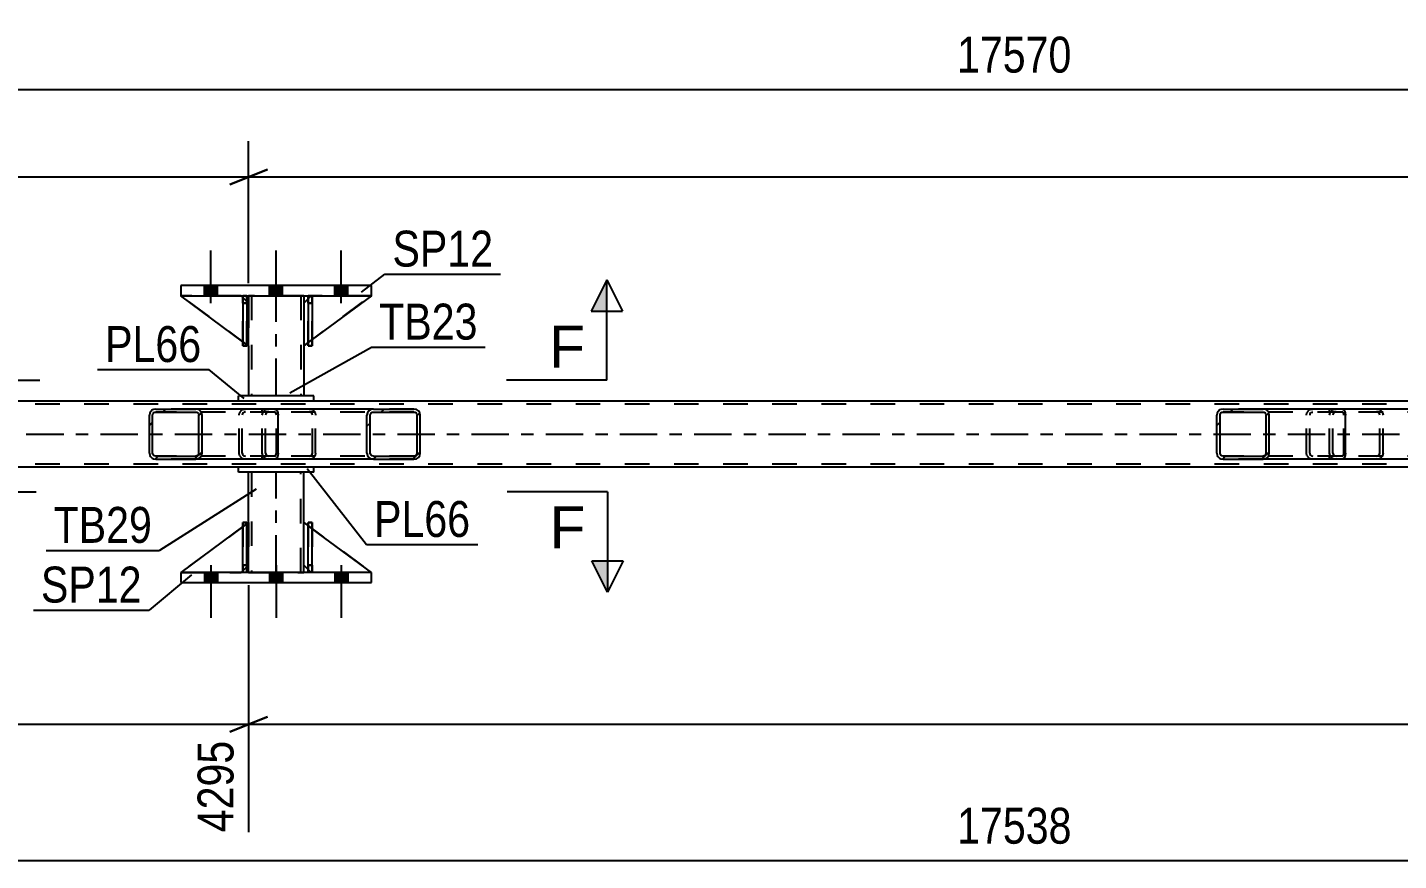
# Model space of a CAD drawing. Header units: millimetres. Extents: x 0 to 841, y 0 to 594.
# Drawn here: x 311 to 420.4, y 207.1 to 273.6 of the extents above; entities that cross this region are included whole.
import ezdxf

# ---------------------------------------------------------------- set-up
doc = ezdxf.new("R2010")
doc.units = ezdxf.units.MM
doc.linetypes.add('DXK_LINE_DOT2', pattern=[3.9198, 1.9599, -1.9599])
doc.linetypes.add('DXK_LINE_DOT3', pattern=[5.9187, 2.979, -0.9799, 0.9799, -0.9799])
doc.styles.add('Arial', font='ARIAL.TTF', dxfattribs={"height": 0.2})
doc.styles.add('Arial Narrow', font='ARIALN.TTF', dxfattribs={"height": 0.2})

# ---------------------------------------------------------------- blocks, each defined once
blk = doc.blocks.new('Part-247305034-3986 - 3881')
at = {"color": 7, "linetype": 'DXK_LINE_DOT2'}
for p, q in [((333.41, 251.58), (333.41, 252.18)), ((333.41, 252.18), (333.41, 252.18)), ((333.41, 252.18), (333.41, 248.18)), ((333.73, 252.18), (333.41, 252.18)), ((333.41, 248.18), (333.41, 251.58)), ((333.41, 251.58), (333.73, 251.58)), ((333.73, 251.58), (333.73, 252.18)), ((333.73, 248.18), (333.73, 252.18)), ((333.73, 251.58), (333.73, 248.18)), ((333.41, 248.18), (333.73, 248.18))]:
    blk.add_line(p, q, dxfattribs=at)
blk = doc.blocks.new('Part-247305034-3987 - 3881')
at = {"color": 7, "linetype": 'DXK_LINE_DOT2'}
for p, q in [((328.21, 251.58), (328.21, 252.18)), ((328.21, 252.18), (328.21, 252.18)), ((328.21, 252.18), (328.21, 248.18)), ((328.53, 252.18), (328.21, 252.18)), ((328.21, 248.18), (328.21, 251.58)), ((328.21, 251.58), (328.53, 251.58)), ((328.53, 251.58), (328.53, 252.18)), ((328.53, 248.18), (328.53, 252.18)), ((328.53, 251.58), (328.53, 248.18)), ((328.21, 248.18), (328.53, 248.18))]:
    blk.add_line(p, q, dxfattribs=at)
blk = doc.blocks.new('Part-247305034-3988 - 3881')
at = {"color": 2, "linetype": 'Continuous'}
for p, q in [((333.73, 252.18), (333.41, 252.18)), ((333.41, 252.18), (333.41, 248.18)), ((333.73, 252.18), (333.73, 252.18)), ((333.73, 252.18), (333.73, 248.18)), ((333.73, 248.18), (333.41, 248.18))]:
    blk.add_line(p, q, dxfattribs=at)
at = {"color": 7, "linetype": 'DXK_LINE_DOT2'}
for p, q in [((333.41, 251.58), (333.41, 252.18)), ((333.73, 251.58), (333.41, 251.58)), ((333.41, 251.58), (333.41, 248.18)), ((333.73, 251.58), (333.73, 252.18)), ((333.73, 252.18), (333.73, 252.18)), ((333.73, 248.18), (333.73, 251.58))]:
    blk.add_line(p, q, dxfattribs=at)
blk = doc.blocks.new('Part-247305034-3924 - 3881')
at = {"color": 2, "linetype": 'Continuous'}
for p, q in [((333.41, 230.1), (333.41, 234.1)), ((333.41, 234.1), (333.73, 234.1)), ((333.73, 230.1), (333.73, 234.1)), ((333.41, 230.1), (333.41, 230.1)), ((333.73, 230.1), (333.41, 230.1))]:
    blk.add_line(p, q, dxfattribs=at)
at = {"color": 7, "linetype": 'DXK_LINE_DOT2'}
for p, q in [((333.41, 234.1), (333.41, 230.7)), ((333.73, 230.7), (333.73, 234.1)), ((333.41, 230.7), (333.41, 230.1)), ((333.41, 230.7), (333.73, 230.7)), ((333.73, 230.1), (333.73, 230.7)), ((333.73, 230.1), (333.73, 230.1))]:
    blk.add_line(p, q, dxfattribs=at)
blk = doc.blocks.new('Part-247305034-3989 - 3881')
at = {"color": 2, "linetype": 'Continuous'}
for p, q in [((328.53, 252.18), (328.21, 252.18)), ((328.21, 252.18), (328.21, 248.18)), ((328.53, 252.18), (328.53, 252.18)), ((328.53, 252.18), (328.53, 248.18)), ((328.53, 248.18), (328.21, 248.18))]:
    blk.add_line(p, q, dxfattribs=at)
at = {"color": 7, "linetype": 'DXK_LINE_DOT2'}
for p, q in [((328.21, 251.58), (328.21, 252.18)), ((328.53, 251.58), (328.21, 251.58)), ((328.21, 251.58), (328.21, 248.18)), ((328.53, 251.58), (328.53, 252.18)), ((328.53, 252.18), (328.53, 252.18)), ((328.53, 248.18), (328.53, 251.58))]:
    blk.add_line(p, q, dxfattribs=at)
blk = doc.blocks.new('Part-247305034-3925 - 3881')
at = {"color": 2, "linetype": 'Continuous'}
for p, q in [((328.21, 230.1), (328.21, 234.1)), ((328.21, 234.1), (328.53, 234.1)), ((328.53, 230.1), (328.53, 234.1)), ((328.21, 230.1), (328.21, 230.1)), ((328.53, 230.1), (328.21, 230.1))]:
    blk.add_line(p, q, dxfattribs=at)
at = {"color": 7, "linetype": 'DXK_LINE_DOT2'}
for p, q in [((328.21, 234.1), (328.21, 230.7)), ((328.53, 230.7), (328.53, 234.1)), ((328.21, 230.7), (328.21, 230.1)), ((328.21, 230.7), (328.53, 230.7)), ((328.53, 230.1), (328.53, 230.7)), ((328.53, 230.1), (328.53, 230.1))]:
    blk.add_line(p, q, dxfattribs=at)
blk = doc.blocks.new('Part-247305034-3990 - 3881')
at = {"color": 7, "linetype": 'DXK_LINE_DOT2'}
for p, q in [((328.66, 248.18), (323.26, 252.18)), ((323.26, 252.18), (328.06, 252.18)), ((328.06, 252.18), (328.66, 251.58)), ((328.66, 251.58), (328.06, 252.18)), ((328.66, 251.58), (328.66, 248.18)), ((328.66, 251.58), (328.66, 251.58)), ((328.66, 251.58), (328.66, 248.18))]:
    blk.add_line(p, q, dxfattribs=at)
blk = doc.blocks.new('Part-247305034-3926 - 3881')
at = {"color": 7, "linetype": 'DXK_LINE_DOT2'}
for p, q in [((328.66, 234.1), (323.26, 230.1)), ((328.66, 230.7), (328.66, 234.1)), ((328.66, 234.1), (328.66, 230.7)), ((323.26, 230.1), (328.06, 230.1)), ((328.06, 230.1), (328.66, 230.7)), ((328.66, 230.7), (328.06, 230.1)), ((328.66, 230.7), (328.66, 230.7))]:
    blk.add_line(p, q, dxfattribs=at)
blk = doc.blocks.new('Part-247305034-3991 - 3881')
at = {"color": 2, "linetype": 'Continuous'}
for p, q in [((328.21, 248.51), (323.26, 252.18)), ((328.21, 252.03), (328.06, 252.18)), ((328.66, 251.58), (328.53, 251.71)), ((328.66, 251.58), (328.66, 251.58)), ((328.66, 248.18), (328.66, 251.58)), ((328.53, 248.27), (328.66, 248.18)), ((328.66, 248.18), (328.66, 248.18))]:
    blk.add_line(p, q, dxfattribs=at)
at = {"color": 7, "linetype": 'DXK_LINE_DOT2'}
for p, q in [((328.06, 252.18), (323.26, 252.18)), ((328.06, 252.18), (328.66, 251.58)), ((328.53, 251.71), (328.21, 252.03)), ((328.66, 251.58), (328.66, 248.18)), ((328.53, 248.27), (328.21, 248.51))]:
    blk.add_line(p, q, dxfattribs=at)
blk = doc.blocks.new('Part-247305034-3927 - 3881')
at = {"color": 2, "linetype": 'Continuous'}
for p, q in [((328.66, 234.1), (328.53, 234.01)), ((328.66, 230.7), (328.66, 234.1)), ((328.21, 233.77), (323.26, 230.1)), ((328.21, 230.25), (328.06, 230.1)), ((328.66, 230.7), (328.53, 230.57)), ((328.66, 230.7), (328.66, 230.7))]:
    blk.add_line(p, q, dxfattribs=at)
at = {"color": 7, "linetype": 'DXK_LINE_DOT2'}
for p, q in [((328.66, 230.7), (328.66, 234.1)), ((328.53, 234.01), (328.21, 233.77)), ((323.26, 230.1), (328.06, 230.1)), ((328.66, 230.7), (328.06, 230.1)), ((328.53, 230.57), (328.21, 230.25))]:
    blk.add_line(p, q, dxfattribs=at)
blk = doc.blocks.new('Part-247305034-3992 - 3881')
at = {"color": 7, "linetype": 'DXK_LINE_DOT2'}
for p, q in [((333.66, 252.18), (333.06, 251.58)), ((333.06, 248.18), (338.46, 252.18)), ((333.06, 251.58), (333.06, 248.18)), ((338.46, 252.18), (333.66, 252.18))]:
    blk.add_line(p, q, dxfattribs=at)
blk = doc.blocks.new('Part-247305034-3928 - 3881')
at = {"color": 7, "linetype": 'DXK_LINE_DOT2'}
for p, q in [((333.06, 230.7), (333.06, 234.1)), ((333.06, 234.1), (338.46, 230.1)), ((333.66, 230.1), (333.06, 230.7)), ((338.46, 230.1), (333.66, 230.1))]:
    blk.add_line(p, q, dxfattribs=at)
blk = doc.blocks.new('Part-247305034-3993 - 3881')
at = {"color": 2, "linetype": 'Continuous'}
for p, q in [((333.41, 251.93), (333.06, 251.58)), ((333.06, 251.58), (333.06, 248.18)), ((338.46, 252.18), (333.73, 248.68)), ((333.41, 248.44), (333.06, 248.18))]:
    blk.add_line(p, q, dxfattribs=at)
at = {"color": 7, "linetype": 'DXK_LINE_DOT2'}
for p, q in [((333.66, 252.18), (333.41, 251.93)), ((338.46, 252.18), (333.66, 252.18)), ((333.73, 248.68), (333.41, 248.44))]:
    blk.add_line(p, q, dxfattribs=at)
blk = doc.blocks.new('Part-247305034-3929 - 3881')
at = {"color": 2, "linetype": 'Continuous'}
for p, q in [((333.06, 230.7), (333.06, 234.1)), ((333.41, 233.84), (333.06, 234.1)), ((338.46, 230.1), (333.73, 233.6)), ((333.41, 230.35), (333.06, 230.7))]:
    blk.add_line(p, q, dxfattribs=at)
at = {"color": 7, "linetype": 'DXK_LINE_DOT2'}
for p, q in [((333.73, 233.6), (333.41, 233.84)), ((333.66, 230.1), (333.41, 230.35)), ((338.46, 230.1), (333.66, 230.1)), ((338.46, 230.1), (338.46, 230.1)), ((338.46, 230.1), (338.46, 230.1))]:
    blk.add_line(p, q, dxfattribs=at)
blk = doc.blocks.new('Part-247305034-3937 - 3881')
at = {"color": 2, "linetype": 'Continuous'}
for p, q in [((333.86, 244.18), (327.86, 244.18)), ((327.86, 243.78), (327.86, 244.18)), ((333.86, 243.78), (333.86, 244.18)), ((333.86, 243.78), (327.86, 243.78))]:
    blk.add_line(p, q, dxfattribs=at)
blk = doc.blocks.new('Part-247305034-4006 - 3881')
at = {"linetype": 'Continuous'}
h = blk.add_hatch(dxfattribs=at)
h.set_pattern_fill('', scale=0.7, style=0, pattern_type=0)
h.set_pattern_definition([(45, (324.9122, 242.844), (-1.57154, 1.57154), [])])
h.paths.add_polyline_path([(324.95, 242.66), (324.91, 242.84), (324.8, 243), (324.64, 243.1), (324.45, 243.14), (321.26, 243.14), (321.07, 243.1), (320.91, 243), (320.8, 242.84), (320.76, 242.66), (320.76, 239.62), (320.8, 239.44), (320.91, 239.28), (321.07, 239.18), (321.26, 239.14), (324.45, 239.14), (324.64, 239.18), (324.8, 239.28), (324.91, 239.44), (324.95, 239.62)])
h.paths.add_polyline_path([(324.68, 239.53), (324.63, 239.45), (324.54, 239.4), (324.45, 239.38), (321.26, 239.38), (321.17, 239.4), (321.09, 239.45), (321.03, 239.53), (321.01, 239.62), (321.01, 242.66), (321.03, 242.75), (321.09, 242.83), (321.17, 242.88), (321.26, 242.9), (324.45, 242.9), (324.54, 242.88), (324.63, 242.83), (324.68, 242.75), (324.7, 242.66), (324.7, 239.62)])
at = {"color": 2, "linetype": 'Continuous'}
for p, q in [((320.8, 242.84), (320.76, 242.66)), ((321.03, 242.75), (321.09, 242.83)), ((321.26, 243.14), (321.07, 243.1)), ((321.09, 242.83), (321.17, 242.88)), ((321.17, 242.88), (321.26, 242.9)), ((321.26, 243.14), (324.45, 243.14)), ((321.26, 242.9), (324.45, 242.9)), ((330.75, 243.14), (324.45, 243.14)), ((324.64, 243.1), (324.45, 243.14)), ((324.45, 242.9), (324.54, 242.88)), ((324.54, 242.88), (324.63, 242.83)), ((324.63, 242.83), (324.68, 242.75)), ((324.95, 242.66), (324.91, 242.84)), ((330.75, 243.14), (330.85, 243.1)), ((330.85, 243.1), (330.94, 243)), ((330.94, 243), (331, 242.84)), ((331, 242.84), (331.02, 242.66)), ((320.76, 239.62), (320.76, 242.66)), ((321.01, 242.66), (321.03, 242.75)), ((321.01, 239.62), (321.01, 242.66)), ((324.68, 242.75), (324.7, 242.66)), ((324.7, 239.62), (324.7, 242.66)), ((324.95, 239.62), (324.95, 242.66)), ((331.02, 239.62), (331.02, 242.66)), ((320.76, 239.62), (320.8, 239.44)), ((321.03, 239.53), (321.01, 239.62)), ((321.09, 239.45), (321.03, 239.53)), ((324.68, 239.53), (324.63, 239.45)), ((324.7, 239.62), (324.68, 239.53)), ((324.91, 239.44), (324.95, 239.62)), ((331.02, 239.62), (331, 239.44)), ((321.07, 239.18), (321.26, 239.14)), ((321.17, 239.4), (321.09, 239.45)), ((321.26, 239.38), (321.17, 239.4)), ((321.26, 239.38), (324.45, 239.38)), ((321.26, 239.14), (324.45, 239.14)), ((324.54, 239.4), (324.45, 239.38)), ((324.45, 239.14), (324.64, 239.18)), ((330.75, 239.14), (324.45, 239.14)), ((324.63, 239.45), (324.54, 239.4)), ((330.85, 239.18), (330.75, 239.14)), ((330.94, 239.28), (330.85, 239.18)), ((331, 239.44), (330.94, 239.28))]:
    blk.add_line(p, q, dxfattribs=at)
at = {"color": 7, "linetype": 'DXK_LINE_DOT2'}
for p, q in [((324.45, 243.14), (321.26, 243.14)), ((330.75, 242.9), (321.26, 242.9)), ((327.91, 242.66), (327.95, 242.84)), ((328.24, 242.83), (328.18, 242.75)), ((328.22, 243.1), (328.41, 243.14)), ((328.32, 242.88), (328.24, 242.83)), ((328.41, 242.9), (328.32, 242.88)), ((329.76, 242.9), (329.76, 243.14)), ((330.8, 242.88), (330.75, 242.9)), ((330.84, 242.83), (330.8, 242.88)), ((330.87, 242.75), (330.84, 242.83)), ((327.91, 239.62), (327.91, 242.66)), ((328.18, 242.75), (328.16, 242.66)), ((328.16, 239.62), (328.16, 242.66)), ((330.88, 242.66), (330.87, 242.75)), ((330.88, 239.62), (330.88, 242.66)), ((327.95, 239.44), (327.91, 239.62)), ((328.16, 239.62), (328.18, 239.53)), ((328.18, 239.53), (328.24, 239.45)), ((330.84, 239.45), (330.87, 239.53)), ((330.87, 239.53), (330.88, 239.62)), ((330.75, 239.38), (321.26, 239.38)), ((324.45, 239.14), (321.26, 239.14)), ((328.41, 239.14), (328.22, 239.18)), ((328.24, 239.45), (328.26, 239.44)), ((328.26, 239.44), (328.32, 239.4)), ((328.32, 239.4), (328.41, 239.38)), ((329.76, 239.14), (329.76, 239.38)), ((330.75, 239.38), (330.8, 239.4)), ((330.8, 239.4), (330.84, 239.45))]:
    blk.add_line(p, q, dxfattribs=at)
at = {"color": 2, "linetype": 'Continuous'}
for centre, start, end in [((321.25, 242.65), 111.1941, 156.1506), ((324.46, 242.65), 23.8494, 68.8059), ((321.25, 239.64), 203.8494, 248.8059), ((324.46, 239.64), 291.1941, 336.1506)]:
    blk.add_arc(centre, 0.492, start, end, dxfattribs=at)
at = {"color": 7, "linetype": 'DXK_LINE_DOT2'}
for centre, start, end in [((328.4, 242.65), 111.1941, 156.1506), ((328.4, 239.64), 203.8494, 248.8059)]:
    blk.add_arc(centre, 0.492, start, end, dxfattribs=at)
blk = doc.blocks.new('Part-247305034-3942 - 3881')
at = {"color": 2, "linetype": 'Continuous'}
for p, q in [((333.86, 238.5), (327.86, 238.5)), ((327.86, 238.1), (327.86, 238.5)), ((333.86, 238.1), (333.86, 238.5)), ((333.86, 238.1), (327.86, 238.1))]:
    blk.add_line(p, q, dxfattribs=at)
blk = doc.blocks.new('Part-247305034-4007 - 3881')
at = {"linetype": 'Continuous'}
h = blk.add_hatch(dxfattribs=at)
h.set_pattern_fill('', scale=0.7, style=0, pattern_type=0)
h.set_pattern_definition([(45, (342.3228, 242.844), (-1.57154, 1.57154), [])])
h.paths.add_polyline_path([(342.36, 242.66), (342.32, 242.84), (342.21, 243), (342.05, 243.1), (341.85, 243.14), (338.62, 243.14), (338.42, 243.1), (338.25, 243), (338.14, 242.84), (338.1, 242.66), (338.1, 239.62), (338.14, 239.44), (338.25, 239.28), (338.42, 239.18), (338.62, 239.14), (341.85, 239.14), (342.05, 239.18), (342.21, 239.28), (342.32, 239.44), (342.36, 239.62)])
h.paths.add_polyline_path([(342.09, 239.53), (342.03, 239.45), (341.95, 239.4), (341.85, 239.38), (338.62, 239.38), (338.52, 239.4), (338.44, 239.45), (338.38, 239.53), (338.36, 239.62), (338.36, 242.66), (338.38, 242.75), (338.44, 242.83), (338.52, 242.88), (338.62, 242.9), (341.85, 242.9), (341.95, 242.88), (342.03, 242.83), (342.09, 242.75), (342.11, 242.66), (342.11, 239.62)])
at = {"color": 7, "linetype": 'DXK_LINE_DOT2'}
for p, q in [((329.76, 242.66), (329.79, 242.84)), ((330.09, 242.83), (330.03, 242.75)), ((330.07, 243.1), (330.27, 243.14)), ((330.17, 242.88), (330.09, 242.83)), ((330.27, 242.9), (330.17, 242.88)), ((330.75, 243.14), (330.27, 243.14)), ((341.85, 242.9), (330.27, 242.9)), ((333.5, 243.14), (333.7, 243.1)), ((333.6, 242.88), (333.5, 242.9)), ((333.68, 242.83), (333.6, 242.88)), ((333.74, 242.75), (333.68, 242.83)), ((333.97, 242.84), (334.01, 242.66)), ((341.85, 243.14), (338.62, 243.14)), ((329.76, 239.62), (329.76, 242.66)), ((330.03, 242.75), (330.01, 242.66)), ((330.01, 239.62), (330.01, 242.66)), ((333.76, 242.66), (333.74, 242.75)), ((333.76, 239.62), (333.76, 242.66)), ((334.01, 239.62), (334.01, 242.66)), ((329.79, 239.44), (329.76, 239.62)), ((330.01, 239.62), (330.03, 239.53)), ((330.03, 239.53), (330.09, 239.45)), ((333.68, 239.45), (333.74, 239.53)), ((333.74, 239.53), (333.76, 239.62)), ((334.01, 239.62), (333.97, 239.44)), ((330.27, 239.14), (330.07, 239.18)), ((330.09, 239.45), (330.17, 239.4)), ((330.17, 239.4), (330.27, 239.38)), ((341.85, 239.38), (330.27, 239.38)), ((330.75, 239.14), (330.27, 239.14)), ((333.5, 239.38), (333.6, 239.4)), ((333.7, 239.18), (333.5, 239.14)), ((333.6, 239.4), (333.68, 239.45)), ((341.85, 239.14), (338.62, 239.14))]:
    blk.add_line(p, q, dxfattribs=at)
at = {"color": 2, "linetype": 'Continuous'}
for p, q in [((338.62, 243.14), (330.75, 243.14)), ((338.14, 242.84), (338.1, 242.66)), ((338.38, 242.75), (338.44, 242.83)), ((338.62, 243.14), (338.42, 243.1)), ((338.44, 242.83), (338.52, 242.88)), ((338.52, 242.88), (338.62, 242.9)), ((338.62, 243.14), (341.85, 243.14)), ((338.62, 242.9), (341.85, 242.9)), ((342.05, 243.1), (341.85, 243.14)), ((341.85, 242.9), (341.95, 242.88)), ((341.95, 242.88), (342.03, 242.83)), ((342.03, 242.83), (342.09, 242.75)), ((342.36, 242.66), (342.32, 242.84)), ((338.1, 239.62), (338.1, 242.66)), ((338.36, 242.66), (338.38, 242.75)), ((338.36, 239.62), (338.36, 242.66)), ((342.09, 242.75), (342.11, 242.66)), ((342.11, 239.62), (342.11, 242.66)), ((342.36, 239.62), (342.36, 242.66)), ((338.1, 239.62), (338.14, 239.44)), ((338.38, 239.53), (338.36, 239.62)), ((338.44, 239.45), (338.38, 239.53)), ((342.09, 239.53), (342.03, 239.45)), ((342.11, 239.62), (342.09, 239.53)), ((342.32, 239.44), (342.36, 239.62)), ((338.62, 239.14), (330.75, 239.14)), ((338.42, 239.18), (338.62, 239.14)), ((338.52, 239.4), (338.44, 239.45)), ((338.62, 239.38), (338.52, 239.4)), ((338.62, 239.38), (341.85, 239.38)), ((338.62, 239.14), (341.85, 239.14)), ((341.95, 239.4), (341.85, 239.38)), ((341.85, 239.14), (342.05, 239.18)), ((342.03, 239.45), (341.95, 239.4))]:
    blk.add_line(p, q, dxfattribs=at)
at = {"color": 7, "linetype": 'DXK_LINE_DOT2'}
for centre, start, end in [((330.25, 242.64), 110.7583, 155.6801), ((333.52, 242.64), 24.3199, 69.2417), ((330.25, 239.64), 204.3199, 249.2417), ((333.52, 239.64), 290.7583, 335.6801)]:
    blk.add_arc(centre, 0.496, start, end, dxfattribs=at)
at = {"color": 2, "linetype": 'Continuous'}
for centre, start, end in [((338.6, 242.64), 110.7583, 155.68), ((341.87, 242.64), 24.32, 69.2417), ((338.6, 239.64), 204.32, 249.2417), ((341.87, 239.64), 290.7583, 335.68)]:
    blk.add_arc(centre, 0.496, start, end, dxfattribs=at)
blk = doc.blocks.new('Part-247305034-3947 - 3881')
at = {"color": 2, "linetype": 'Continuous'}
for p, q in [((328.66, 234.1), (328.66, 238.1)), ((333.06, 234.1), (333.06, 238.1)), ((328.66, 230.1), (328.66, 230.7)), ((333.06, 230.1), (333.06, 230.7))]:
    blk.add_line(p, q, dxfattribs=at)
at = {"color": 7, "linetype": 'DXK_LINE_DOT2'}
for p, q in [((333.06, 238.1), (328.66, 238.1)), ((328.9, 238.1), (328.9, 230.1)), ((332.82, 230.1), (332.82, 238.1)), ((328.66, 230.7), (328.66, 234.1)), ((333.06, 230.7), (333.06, 234.1)), ((328.66, 230.1), (333.06, 230.1))]:
    blk.add_line(p, q, dxfattribs=at)
at = {"color": 7, "linetype": 'DXK_LINE_DOT3'}
blk.add_line((330.86, 230.1), (330.86, 238.1), dxfattribs=at)
blk = doc.blocks.new('Part-247305034-3962 - 3881')
at = {"color": 2, "linetype": 'Continuous'}
for p, q in [((328.66, 252.18), (328.66, 251.58)), ((333.06, 252.18), (333.06, 251.58)), ((328.66, 248.18), (328.66, 244.18)), ((333.06, 248.18), (333.06, 244.18))]:
    blk.add_line(p, q, dxfattribs=at)
at = {"color": 7, "linetype": 'DXK_LINE_DOT2'}
for p, q in [((333.06, 252.18), (328.66, 252.18)), ((328.66, 251.58), (328.66, 248.18)), ((328.9, 252.18), (328.9, 244.18)), ((332.82, 252.18), (332.82, 244.18)), ((333.06, 251.58), (333.06, 248.18)), ((333.06, 244.18), (328.66, 244.18))]:
    blk.add_line(p, q, dxfattribs=at)
at = {"color": 7, "linetype": 'DXK_LINE_DOT3'}
blk.add_line((330.86, 244.18), (330.86, 252.18), dxfattribs=at)
blk = doc.blocks.new('Part-247305034-3980 - 3881')
at = {"color": 2, "linetype": 'Continuous'}
for p, q in [((338.46, 252.98), (323.26, 252.98)), ((323.26, 252.98), (323.26, 252.18)), ((338.46, 252.18), (338.46, 252.98)), ((323.26, 252.18), (338.46, 252.18))]:
    blk.add_line(p, q, dxfattribs=at)
blk = doc.blocks.new('Part-247305034-3985 - 3881')
at = {"color": 2, "linetype": 'Continuous'}
for p, q in [((323.26, 230.1), (323.26, 229.3)), ((338.46, 230.1), (323.26, 230.1)), ((338.46, 229.3), (338.46, 230.1)), ((323.26, 229.3), (338.46, 229.3))]:
    blk.add_line(p, q, dxfattribs=at)
blk = doc.blocks.new('Part-247305034-3994 - 3881')
at = {"color": 7, "linetype": 'DXK_LINE_DOT2'}
for p, q in [((333.73, 234.1), (333.41, 234.1)), ((333.41, 230.7), (333.41, 234.1)), ((333.41, 230.1), (333.41, 234.1)), ((333.73, 234.1), (333.73, 230.7)), ((333.73, 230.1), (333.73, 234.1)), ((333.73, 230.7), (333.41, 230.7)), ((333.41, 230.1), (333.41, 230.7)), ((333.73, 230.1), (333.41, 230.1)), ((333.73, 230.7), (333.73, 230.1)), ((333.73, 230.1), (333.73, 230.1))]:
    blk.add_line(p, q, dxfattribs=at)
blk = doc.blocks.new('Part-247305034-3995 - 3881')
at = {"color": 7, "linetype": 'DXK_LINE_DOT2'}
for p, q in [((328.53, 234.1), (328.21, 234.1)), ((328.21, 230.7), (328.21, 234.1)), ((328.21, 230.1), (328.21, 234.1)), ((328.53, 234.1), (328.53, 230.7)), ((328.53, 230.1), (328.53, 234.1)), ((328.53, 230.7), (328.21, 230.7)), ((328.21, 230.1), (328.21, 230.7)), ((328.53, 230.1), (328.21, 230.1)), ((328.53, 230.7), (328.53, 230.1)), ((328.53, 230.1), (328.53, 230.1))]:
    blk.add_line(p, q, dxfattribs=at)
blk = doc.blocks.new('Part-247305034-3996 - 3881')
at = {"linetype": 'Continuous'}
h = blk.add_hatch(dxfattribs=at)
h.set_pattern_fill('', scale=0.7, style=0, pattern_type=0)
h.set_pattern_definition([(45, (410.0464, 242.844), (-1.57154, 1.57154), [])])
h.paths.add_polyline_path([(410.08, 242.66), (410.05, 242.84), (409.94, 243), (409.77, 243.1), (409.58, 243.14), (406.4, 243.14), (406.21, 243.1), (406.04, 243), (405.93, 242.84), (405.89, 242.66), (405.89, 239.62), (405.93, 239.44), (406.04, 239.28), (406.21, 239.18), (406.4, 239.14), (409.58, 239.14), (409.77, 239.18), (409.94, 239.28), (410.05, 239.44), (410.08, 239.62)])
h.paths.add_polyline_path([(409.81, 239.53), (409.76, 239.45), (409.68, 239.4), (409.58, 239.38), (406.4, 239.38), (406.3, 239.4), (406.22, 239.45), (406.17, 239.53), (406.15, 239.62), (406.15, 242.66), (406.17, 242.75), (406.22, 242.83), (406.3, 242.88), (406.4, 242.9), (409.58, 242.9), (409.68, 242.88), (409.76, 242.83), (409.81, 242.75), (409.83, 242.66), (409.83, 239.62)])
at = {"color": 2, "linetype": 'Continuous'}
for p, q in [((405.93, 242.84), (405.89, 242.66)), ((406.17, 242.75), (406.22, 242.83)), ((406.4, 243.14), (406.21, 243.1)), ((406.22, 242.83), (406.3, 242.88)), ((406.3, 242.88), (406.4, 242.9)), ((406.4, 243.14), (409.58, 243.14)), ((406.4, 242.9), (409.58, 242.9)), ((415.88, 243.14), (409.58, 243.14)), ((409.77, 243.1), (409.58, 243.14)), ((409.58, 242.9), (409.68, 242.88)), ((409.68, 242.88), (409.76, 242.83)), ((409.76, 242.83), (409.81, 242.75)), ((410.08, 242.66), (410.05, 242.84)), ((415.88, 243.14), (415.99, 243.1)), ((415.99, 243.1), (416.07, 243)), ((416.07, 243), (416.13, 242.84)), ((416.13, 242.84), (416.15, 242.66)), ((405.89, 239.62), (405.89, 242.66)), ((406.15, 242.66), (406.17, 242.75)), ((406.15, 239.62), (406.15, 242.66)), ((409.81, 242.75), (409.83, 242.66)), ((409.83, 239.62), (409.83, 242.66)), ((410.08, 239.62), (410.08, 242.66)), ((416.15, 239.62), (416.15, 242.66)), ((405.89, 239.62), (405.93, 239.44)), ((406.17, 239.53), (406.15, 239.62)), ((406.22, 239.45), (406.17, 239.53)), ((409.81, 239.53), (409.76, 239.45)), ((409.83, 239.62), (409.81, 239.53)), ((410.05, 239.44), (410.08, 239.62)), ((416.15, 239.62), (416.13, 239.44)), ((406.21, 239.18), (406.4, 239.14)), ((406.3, 239.4), (406.22, 239.45)), ((406.4, 239.38), (406.3, 239.4)), ((406.4, 239.38), (409.58, 239.38)), ((406.4, 239.14), (409.58, 239.14)), ((409.68, 239.4), (409.58, 239.38)), ((409.58, 239.14), (409.77, 239.18)), ((415.88, 239.14), (409.58, 239.14)), ((409.76, 239.45), (409.68, 239.4)), ((415.99, 239.18), (415.88, 239.14)), ((416.07, 239.28), (415.99, 239.18)), ((416.13, 239.44), (416.07, 239.28))]:
    blk.add_line(p, q, dxfattribs=at)
at = {"color": 7, "linetype": 'DXK_LINE_DOT2'}
for p, q in [((409.58, 243.14), (406.4, 243.14)), ((415.88, 242.9), (406.4, 242.9)), ((413.05, 242.66), (413.08, 242.84)), ((413.37, 242.83), (413.32, 242.75)), ((413.36, 243.1), (413.55, 243.14)), ((413.37, 242.83), (413.39, 242.84)), ((413.39, 242.84), (413.45, 242.88)), ((413.45, 242.88), (413.55, 242.9)), ((414.89, 242.9), (414.89, 243.14)), ((415.93, 242.88), (415.88, 242.9)), ((415.98, 242.83), (415.93, 242.88)), ((416.01, 242.75), (415.98, 242.83)), ((413.05, 239.62), (413.05, 242.66)), ((413.32, 242.75), (413.3, 242.66)), ((413.3, 239.62), (413.3, 242.66)), ((416.02, 242.66), (416.01, 242.75)), ((416.02, 239.62), (416.02, 242.66)), ((413.08, 239.44), (413.05, 239.62)), ((413.3, 239.62), (413.32, 239.53)), ((413.32, 239.53), (413.37, 239.45)), ((415.98, 239.45), (416.01, 239.53)), ((416.01, 239.53), (416.02, 239.62)), ((415.88, 239.38), (406.4, 239.38)), ((409.58, 239.14), (406.4, 239.14)), ((413.55, 239.14), (413.36, 239.18)), ((413.37, 239.45), (413.45, 239.4)), ((413.45, 239.4), (413.55, 239.38)), ((414.89, 239.14), (414.89, 239.38)), ((415.88, 239.38), (415.93, 239.4)), ((415.93, 239.4), (415.98, 239.45))]:
    blk.add_line(p, q, dxfattribs=at)
at = {"color": 2, "linetype": 'Continuous'}
for centre, start, end in [((406.38, 242.65), 111.1941, 156.1506), ((409.6, 242.65), 23.8494, 68.8059), ((406.38, 239.64), 203.8494, 248.8059), ((409.6, 239.64), 291.1941, 336.1506)]:
    blk.add_arc(centre, 0.492, start, end, dxfattribs=at)
at = {"color": 7, "linetype": 'DXK_LINE_DOT2'}
for centre, start, end in [((413.53, 242.65), 111.1941, 156.1506), ((413.53, 239.64), 203.8494, 248.8059)]:
    blk.add_arc(centre, 0.492, start, end, dxfattribs=at)
blk = doc.blocks.new('Bolt-247305034-4163 - 3881')
at = {"linetype": 'Continuous'}
for points in [[(326.18, 230.1), (325.14, 230.1), (325.14, 229.3), (326.18, 229.3)], [(326.18, 230.1), (325.14, 230.1), (325.14, 229.3), (326.18, 229.3)], [(326.18, 230.1), (325.14, 230.1), (325.14, 229.3), (326.18, 229.3)], [(331.38, 230.1), (330.34, 230.1), (330.34, 229.3), (331.38, 229.3)], [(331.38, 230.1), (330.34, 230.1), (330.34, 229.3), (331.38, 229.3)], [(336.58, 230.1), (335.54, 230.1), (335.54, 229.3), (336.58, 229.3)], [(336.58, 230.1), (335.54, 230.1), (335.54, 229.3), (336.58, 229.3)], [(336.58, 230.1), (335.54, 230.1), (335.54, 229.3), (336.58, 229.3)]]:
    blk.add_hatch(color=1, dxfattribs=at).paths.add_polyline_path(points)
at = {"color": 1, "linetype": 'Continuous'}
for p, q in [((325.14, 230.1), (325.14, 229.3)), ((325.14, 230.1), (325.14, 229.3)), ((325.14, 230.1), (325.14, 229.3)), ((325.66, 230.7), (325.66, 226.5)), ((325.66, 230.7), (325.66, 226.5)), ((325.66, 230.7), (325.66, 226.5)), ((326.18, 230.1), (326.18, 229.3)), ((326.18, 230.1), (326.18, 229.3)), ((326.18, 230.1), (326.18, 229.3)), ((330.34, 230.1), (330.34, 229.3)), ((330.34, 230.1), (330.34, 229.3)), ((330.86, 230.7), (330.86, 226.5)), ((330.86, 230.7), (330.86, 226.5)), ((331.38, 230.1), (331.38, 229.3)), ((331.38, 230.1), (331.38, 229.3)), ((335.54, 230.1), (335.54, 229.3)), ((335.54, 230.1), (335.54, 229.3)), ((335.54, 230.1), (335.54, 229.3)), ((336.06, 230.7), (336.06, 226.5)), ((336.06, 230.7), (336.06, 226.5)), ((336.06, 230.7), (336.06, 226.5)), ((336.58, 230.1), (336.58, 229.3)), ((336.58, 230.1), (336.58, 229.3)), ((336.58, 230.1), (336.58, 229.3))]:
    blk.add_line(p, q, dxfattribs=at)
blk = doc.blocks.new('Part-247305034-4070 - 3881')
at = {"linetype": 'Continuous'}
h = blk.add_hatch(dxfattribs=at)
h.set_pattern_fill('', scale=0.7, style=0, pattern_type=0)
h.set_pattern_definition([(45, (427.457, 242.844), (-1.57154, 1.57154), [])])
h.paths.add_polyline_path([(427.5, 242.66), (427.46, 242.84), (427.35, 243), (427.18, 243.1), (426.99, 243.14), (423.75, 243.14), (423.55, 243.1), (423.39, 243), (423.28, 242.84), (423.24, 242.66), (423.24, 239.62), (423.28, 239.44), (423.39, 239.28), (423.55, 239.18), (423.75, 239.14), (426.99, 239.14), (427.18, 239.18), (427.35, 239.28), (427.46, 239.44), (427.5, 239.62)])
h.paths.add_polyline_path([(427.22, 239.53), (427.17, 239.45), (427.08, 239.4), (426.99, 239.38), (423.75, 239.38), (423.65, 239.4), (423.57, 239.45), (423.51, 239.53), (423.49, 239.62), (423.49, 242.66), (423.51, 242.75), (423.57, 242.83), (423.65, 242.88), (423.75, 242.9), (426.99, 242.9), (427.08, 242.88), (427.17, 242.83), (427.22, 242.75), (427.24, 242.66), (427.24, 239.62)])
at = {"color": 7, "linetype": 'DXK_LINE_DOT2'}
for p, q in [((414.89, 242.66), (414.93, 242.84)), ((415.22, 242.83), (415.16, 242.75)), ((415.2, 243.1), (415.4, 243.14)), ((415.3, 242.88), (415.22, 242.83)), ((415.4, 242.9), (415.3, 242.88)), ((415.88, 243.14), (415.4, 243.14)), ((426.99, 242.9), (415.4, 242.9)), ((418.64, 243.14), (418.83, 243.1)), ((418.73, 242.88), (418.64, 242.9)), ((418.82, 242.83), (418.73, 242.88)), ((418.87, 242.75), (418.82, 242.83)), ((419.11, 242.84), (419.15, 242.66)), ((426.99, 243.14), (423.75, 243.14)), ((414.89, 239.62), (414.89, 242.66)), ((415.16, 242.75), (415.15, 242.66)), ((415.15, 239.62), (415.15, 242.66)), ((418.89, 242.66), (418.87, 242.75)), ((418.89, 239.62), (418.89, 242.66)), ((419.15, 239.62), (419.15, 242.66)), ((414.93, 239.44), (414.89, 239.62)), ((415.15, 239.62), (415.16, 239.53)), ((415.16, 239.53), (415.22, 239.45)), ((418.82, 239.45), (418.87, 239.53)), ((418.87, 239.53), (418.89, 239.62)), ((419.15, 239.62), (419.11, 239.44)), ((415.4, 239.14), (415.2, 239.18)), ((415.22, 239.45), (415.3, 239.4)), ((415.3, 239.4), (415.4, 239.38)), ((426.99, 239.38), (415.4, 239.38)), ((415.88, 239.14), (415.4, 239.14)), ((418.64, 239.38), (418.73, 239.4)), ((418.83, 239.18), (418.64, 239.14)), ((418.73, 239.4), (418.82, 239.45)), ((426.99, 239.14), (423.75, 239.14))]:
    blk.add_line(p, q, dxfattribs=at)
at = {"color": 2, "linetype": 'Continuous'}
for p, q in [((423.75, 243.14), (415.88, 243.14)), ((423.28, 242.84), (423.24, 242.66)), ((423.51, 242.75), (423.57, 242.83)), ((423.75, 243.14), (423.55, 243.1)), ((423.57, 242.83), (423.65, 242.88)), ((423.65, 242.88), (423.75, 242.9)), ((423.75, 243.14), (426.99, 243.14)), ((423.75, 242.9), (426.99, 242.9)), ((427.18, 243.1), (426.99, 243.14)), ((426.99, 242.9), (427.08, 242.88)), ((427.08, 242.88), (427.17, 242.83)), ((427.17, 242.83), (427.22, 242.75)), ((427.5, 242.66), (427.46, 242.84)), ((423.24, 239.62), (423.24, 242.66)), ((423.49, 242.66), (423.51, 242.75)), ((423.49, 239.62), (423.49, 242.66)), ((427.22, 242.75), (427.24, 242.66)), ((427.24, 239.62), (427.24, 242.66)), ((427.5, 239.62), (427.5, 242.66)), ((423.24, 239.62), (423.28, 239.44)), ((423.51, 239.53), (423.49, 239.62)), ((423.57, 239.45), (423.51, 239.53)), ((427.22, 239.53), (427.17, 239.45)), ((427.24, 239.62), (427.22, 239.53)), ((427.46, 239.44), (427.5, 239.62)), ((423.75, 239.14), (415.88, 239.14)), ((423.55, 239.18), (423.75, 239.14)), ((423.65, 239.4), (423.57, 239.45)), ((423.75, 239.38), (423.65, 239.4)), ((423.75, 239.38), (426.99, 239.38)), ((423.75, 239.14), (426.99, 239.14)), ((427.08, 239.4), (426.99, 239.38)), ((426.99, 239.14), (427.18, 239.18)), ((427.17, 239.45), (427.08, 239.4))]:
    blk.add_line(p, q, dxfattribs=at)
at = {"color": 7, "linetype": 'DXK_LINE_DOT2'}
for centre, start, end in [((415.38, 242.64), 110.7583, 155.6801), ((418.66, 242.64), 24.3199, 69.2417), ((415.38, 239.64), 204.3199, 249.2417), ((418.66, 239.64), 290.7583, 335.6801)]:
    blk.add_arc(centre, 0.496, start, end, dxfattribs=at)
at = {"color": 2, "linetype": 'Continuous'}
for centre, start, end in [((423.73, 242.64), 110.7583, 155.68), ((427, 242.64), 24.32, 69.2417), ((423.73, 239.64), 204.32, 249.2417), ((427, 239.64), 290.7583, 335.68)]:
    blk.add_arc(centre, 0.496, start, end, dxfattribs=at)
blk = doc.blocks.new('Part-247305034-4092 - 3881')
at = {"color": 7, "linetype": 'DXK_LINE_DOT2'}
for p, q in [((729.1, 243.54), (62.35, 243.54)), ((333.86, 243.78), (327.86, 243.78)), ((729.1, 238.74), (62.35, 238.74)), ((333.86, 238.5), (327.86, 238.5))]:
    blk.add_line(p, q, dxfattribs=at)
at = {"color": 2, "linetype": 'Continuous'}
for p, q in [((327.86, 243.78), (163.59, 243.78)), ((583.27, 243.78), (333.86, 243.78)), ((327.86, 238.5), (163.59, 238.5)), ((583.27, 238.5), (333.86, 238.5))]:
    blk.add_line(p, q, dxfattribs=at)
at = {"color": 7, "linetype": 'DXK_LINE_DOT3'}
blk.add_line((62.35, 241.14), (728.76, 241.14), dxfattribs=at)
blk = doc.blocks.new('Bolt-247305034-4106 - 3881')
at = {"linetype": 'Continuous'}
for points in [[(325.14, 252.18), (326.18, 252.18), (326.18, 252.98), (325.14, 252.98)], [(325.14, 252.18), (326.18, 252.18), (326.18, 252.98), (325.14, 252.98)], [(325.14, 252.18), (326.18, 252.18), (326.18, 252.98), (325.14, 252.98)], [(330.34, 252.18), (331.38, 252.18), (331.38, 252.98), (330.34, 252.98)], [(330.34, 252.18), (331.38, 252.18), (331.38, 252.98), (330.34, 252.98)], [(335.54, 252.18), (336.58, 252.18), (336.58, 252.98), (335.54, 252.98)], [(335.54, 252.18), (336.58, 252.18), (336.58, 252.98), (335.54, 252.98)], [(335.54, 252.18), (336.58, 252.18), (336.58, 252.98), (335.54, 252.98)]]:
    blk.add_hatch(color=1, dxfattribs=at).paths.add_polyline_path(points)
at = {"color": 1, "linetype": 'Continuous'}
for p, q in [((325.66, 251.58), (325.66, 255.78)), ((325.66, 251.58), (325.66, 255.78)), ((325.66, 251.58), (325.66, 255.78)), ((330.86, 251.58), (330.86, 255.78)), ((330.86, 251.58), (330.86, 255.78)), ((336.06, 251.58), (336.06, 255.78)), ((336.06, 251.58), (336.06, 255.78)), ((336.06, 251.58), (336.06, 255.78)), ((325.14, 252.18), (325.14, 252.98)), ((325.14, 252.18), (325.14, 252.98)), ((325.14, 252.18), (325.14, 252.98)), ((326.18, 252.18), (326.18, 252.98)), ((326.18, 252.18), (326.18, 252.98)), ((326.18, 252.18), (326.18, 252.98)), ((330.34, 252.18), (330.34, 252.98)), ((330.34, 252.18), (330.34, 252.98)), ((331.38, 252.18), (331.38, 252.98)), ((331.38, 252.18), (331.38, 252.98)), ((335.54, 252.18), (335.54, 252.98)), ((335.54, 252.18), (335.54, 252.98)), ((335.54, 252.18), (335.54, 252.98)), ((336.58, 252.18), (336.58, 252.98)), ((336.58, 252.18), (336.58, 252.98)), ((336.58, 252.18), (336.58, 252.98))]:
    blk.add_line(p, q, dxfattribs=at)
blk = doc.blocks.new('StraightDimension-247305034-39745 - 3881')
at = {"color": 7, "linetype": 'Continuous'}
for p, q in [((328.66, 253.18), (328.66, 264.5)), ((330.16, 262.25), (327.16, 261.05)), ((328.66, 261.65), (584.07, 261.65))]:
    blk.add_line(p, q, dxfattribs=at)
blk = doc.blocks.new('StraightDimension-247305034-39916 - 3881')
at = {"color": 7, "linetype": 'Continuous'}
for p, q in [((328.66, 229.1), (328.66, 209.39)), ((330.16, 218.6), (327.16, 217.4)), ((328.66, 218), (584.07, 218))]:
    blk.add_line(p, q, dxfattribs=at)
blk = doc.blocks.new('StraightDimension-247305034-4186 - 3881')
at = {"color": 7, "linetype": 'Continuous'}
blk.add_line((49.09, 268.62), (730.4, 268.62), dxfattribs=at)
at = {"color": 0}
blk.add_wipeout([(394.92, 269.37), (394.92, 273.57), (384.57, 273.57), (384.57, 269.37)], dxfattribs=at)
at = {"color": 3, "style": 'Arial Narrow'}
blk.add_text('17570', height=2.863, dxfattribs=at).set_placement((385.17, 269.97))
blk = doc.blocks.new('StraightDimension-247305034-19127 - 3881')
at = {"color": 7, "linetype": 'Continuous'}
blk.add_line((49.73, 207.13), (729.76, 207.13), dxfattribs=at)
at = {"color": 0}
blk.add_wipeout([(394.92, 207.88), (394.92, 212.08), (384.58, 212.08), (384.58, 207.88)], dxfattribs=at)
at = {"color": 3, "style": 'Arial Narrow'}
blk.add_text('17538', height=2.863, dxfattribs=at).set_placement((385.18, 208.48))
blk = doc.blocks.new('StraightDimension-247305034-39746 - 3881')
at = {"color": 7, "linetype": 'Continuous'}
for p, q in [((328.66, 253.18), (328.66, 264.5)), ((158.39, 261.65), (328.66, 261.65)), ((327.16, 261.05), (330.16, 262.25))]:
    blk.add_line(p, q, dxfattribs=at)
blk = doc.blocks.new('StraightDimension-247305034-39917 - 3881')
at = {"color": 7, "linetype": 'Continuous'}
for p, q in [((328.66, 229.1), (328.66, 209.39)), ((158.39, 218), (328.66, 218)), ((327.16, 217.4), (330.16, 218.6))]:
    blk.add_line(p, q, dxfattribs=at)
at = {"color": 0, "linetype": 'Continuous'}
blk.add_wipeout([(328.06, 217.3), (323.86, 217.3), (323.86, 208.79), (328.06, 208.79)], dxfattribs=at)
at = {"color": 3, "linetype": 'Continuous', "style": 'Arial Narrow'}
blk.add_text('4295', height=2.863, rotation=90.0002, dxfattribs=at).set_placement((327.46, 209.39))
blk = doc.blocks.new('Mark-247305034-3981 - 3881')
at = {"color": 30, "linetype": 'Continuous'}
for p in [(324.1, 229.93), (311.5, 227.11)]:
    blk.add_line(p, (320.73, 227.11), dxfattribs=at)
at = {"color": 0}
blk.add_wipeout([(320.13, 227.71), (320.13, 230.71), (312.1, 230.71), (312.1, 227.71)], dxfattribs=at)
blk.add_wipeout([(320.13, 227.71), (320.13, 230.71), (312.1, 230.71), (312.1, 227.71)], dxfattribs=at)
at = {"color": 3, "style": 'Arial Narrow'}
blk.add_text('SP12', height=2.863, dxfattribs=at).set_placement((312.1, 227.71))
blk = doc.blocks.new('Mark-247305034-3976 - 3881')
at = {"color": 30, "linetype": 'Continuous'}
for p, q in [((337.68, 252.45), (339.54, 253.9)), ((339.54, 253.9), (348.77, 253.9))]:
    blk.add_line(p, q, dxfattribs=at)
at = {"color": 0}
blk.add_wipeout([(348.17, 254.5), (348.17, 257.5), (340.14, 257.5), (340.14, 254.5)], dxfattribs=at)
blk.add_wipeout([(348.17, 254.5), (348.17, 257.5), (340.14, 257.5), (340.14, 254.5)], dxfattribs=at)
at = {"color": 3, "style": 'Arial Narrow'}
blk.add_text('SP12', height=2.863, dxfattribs=at).set_placement((340.14, 254.5))
blk = doc.blocks.new('Mark-247305034-3933 - 3881')
at = {"color": 30, "linetype": 'Continuous'}
for p in [(316.62, 246.29), (328.3, 243.99)]:
    blk.add_line(p, (325.5, 246.29), dxfattribs=at)
at = {"color": 0}
blk.add_wipeout([(324.9, 246.89), (324.9, 249.89), (317.22, 249.89), (317.22, 246.89)], dxfattribs=at)
blk.add_wipeout([(324.9, 246.89), (324.9, 249.89), (317.22, 249.89), (317.22, 246.89)], dxfattribs=at)
at = {"color": 3, "style": 'Arial Narrow'}
blk.add_text('PL66', height=2.863, dxfattribs=at).set_placement((317.22, 246.89))
blk = doc.blocks.new('Mark-247305034-3938 - 3881')
at = {"color": 30, "linetype": 'Continuous'}
for p, q in [((333.34, 238.41), (338.07, 232.34)), ((338.07, 232.34), (346.95, 232.34))]:
    blk.add_line(p, q, dxfattribs=at)
at = {"color": 0}
blk.add_wipeout([(346.35, 232.94), (346.35, 235.94), (338.67, 235.94), (338.67, 232.94)], dxfattribs=at)
blk.add_wipeout([(346.35, 232.94), (346.35, 235.94), (338.67, 235.94), (338.67, 232.94)], dxfattribs=at)
at = {"color": 3, "style": 'Arial Narrow'}
blk.add_text('PL66', height=2.863, dxfattribs=at).set_placement((338.67, 232.94))
blk = doc.blocks.new('Mark-247305034-3943 - 3881')
at = {"color": 30, "linetype": 'Continuous'}
for p in [(329.27, 236.75), (312.51, 231.87)]:
    blk.add_line(p, (321.57, 231.87), dxfattribs=at)
at = {"color": 0}
blk.add_wipeout([(320.97, 232.47), (320.97, 235.47), (313.11, 235.47), (313.11, 232.47)], dxfattribs=at)
blk.add_wipeout([(320.97, 232.47), (320.97, 235.47), (313.11, 235.47), (313.11, 232.47)], dxfattribs=at)
at = {"color": 3, "style": 'Arial Narrow'}
blk.add_text('TB29', height=2.863, dxfattribs=at).set_placement((313.11, 232.47))
blk = doc.blocks.new('Mark-247305034-3958 - 3881')
at = {"color": 30, "linetype": 'Continuous'}
for p, q in [((331.95, 244.43), (338.48, 248.08)), ((338.48, 248.08), (347.53, 248.08))]:
    blk.add_line(p, q, dxfattribs=at)
at = {"color": 0}
blk.add_wipeout([(346.93, 248.68), (346.93, 251.68), (339.08, 251.68), (339.08, 248.68)], dxfattribs=at)
blk.add_wipeout([(346.93, 248.68), (346.93, 251.68), (339.08, 251.68), (339.08, 248.68)], dxfattribs=at)
at = {"color": 3, "style": 'Arial Narrow'}
blk.add_text('TB23', height=2.863, dxfattribs=at).set_placement((339.08, 248.68))
blk = doc.blocks.new('SectionMark-247305034-4223 - 3881')
at = {"linetype": 'Continuous'}
for points in [[(303.72, 231.03), (304.97, 231.03), (303.72, 228.53)], [(356.04, 231.03), (357.29, 231.03), (357.29, 228.53)]]:
    blk.add_hatch(color=6, dxfattribs=at).paths.add_polyline_path(points)
at = {"color": 6, "linetype": 'Continuous'}
for p, q in [((303.72, 236.53), (311.72, 236.53)), ((303.72, 236.53), (303.72, 228.53)), ((357.29, 236.53), (349.29, 236.53)), ((357.29, 236.53), (357.29, 228.53)), ((303.72, 228.53), (302.47, 231.03)), ((304.97, 231.03), (302.47, 231.03)), ((303.72, 228.53), (304.97, 231.03)), ((356.04, 231.03), (358.54, 231.03)), ((357.29, 228.53), (356.04, 231.03)), ((358.54, 231.03), (357.29, 228.53))]:
    blk.add_line(p, q, dxfattribs=at)
at = {"color": 0, "linetype": 'Continuous'}
for points in [[(308.32, 232.03), (308.32, 235.53), (305.47, 235.53), (305.47, 232.03)], [(355.54, 232.03), (355.54, 235.53), (352.68, 235.53), (352.68, 232.03)]]:
    blk.add_wipeout(points, dxfattribs=at)
at = {"color": 3, "linetype": 'Continuous', "style": 'Arial'}
for p in [(305.47, 232.03), (352.68, 232.03)]:
    blk.add_text('F', height=3.34, dxfattribs=at).set_placement(p)
blk = doc.blocks.new('SectionMark-247305034-4227 - 3881')
at = {"linetype": 'Continuous'}
for points in [[(305.27, 250.94), (304.02, 250.94), (304.02, 253.44)], [(357.24, 250.94), (355.99, 250.94), (357.24, 253.44)]]:
    blk.add_hatch(color=6, dxfattribs=at).paths.add_polyline_path(points)
at = {"color": 6, "linetype": 'Continuous'}
for p, q in [((302.77, 250.94), (304.02, 253.44)), ((304.02, 245.44), (304.02, 253.44)), ((304.02, 253.44), (305.27, 250.94)), ((357.24, 253.44), (355.99, 250.94)), ((357.24, 245.44), (357.24, 253.44)), ((357.24, 253.44), (358.49, 250.94)), ((305.27, 250.94), (302.77, 250.94)), ((355.99, 250.94), (358.49, 250.94)), ((304.02, 245.44), (312.02, 245.44)), ((357.24, 245.44), (349.24, 245.44))]:
    blk.add_line(p, q, dxfattribs=at)
at = {"color": 0, "linetype": 'Continuous'}
for points in [[(308.62, 246.44), (308.62, 249.94), (305.77, 249.94), (305.77, 246.44)], [(355.49, 246.44), (355.49, 249.94), (352.64, 249.94), (352.64, 246.44)]]:
    blk.add_wipeout(points, dxfattribs=at)
at = {"color": 3, "linetype": 'Continuous', "style": 'Arial'}
for p in [(305.77, 246.44), (352.64, 246.44)]:
    blk.add_text('F', height=3.34, dxfattribs=at).set_placement(p)

msp = doc.modelspace()

# ---------------------------------------------------------------- block references
for name in ['Bolt-247305034-4106 - 3881', 'Part-247305034-3980 - 3881', 'Part-247305034-3990 - 3881', 'Part-247305034-3991 - 3881', 'Part-247305034-3987 - 3881', 'Part-247305034-3989 - 3881', 'Part-247305034-3962 - 3881', 'Part-247305034-3992 - 3881', 'Part-247305034-3993 - 3881', 'Part-247305034-3986 - 3881', 'Part-247305034-3988 - 3881', 'Part-247305034-3937 - 3881', 'Part-247305034-4092 - 3881', 'Part-247305034-4006 - 3881', 'Part-247305034-4007 - 3881', 'Part-247305034-3996 - 3881', 'Part-247305034-4070 - 3881', 'Part-247305034-3942 - 3881', 'Part-247305034-3947 - 3881', 'Part-247305034-3926 - 3881', 'Part-247305034-3927 - 3881', 'Part-247305034-3925 - 3881', 'Part-247305034-3995 - 3881', 'Part-247305034-3928 - 3881', 'Part-247305034-3929 - 3881', 'Part-247305034-3924 - 3881', 'Part-247305034-3994 - 3881', 'Part-247305034-3985 - 3881', 'Bolt-247305034-4163 - 3881']:
    msp.add_blockref(name, (0, 0))

# ---------------------------------------------------------------- next in the draw order: block references
for name in ['StraightDimension-247305034-39745 - 3881', 'StraightDimension-247305034-39916 - 3881']:
    msp.add_blockref(name, (0, 0))

# ---------------------------------------------------------------- next in the draw order: block references
for name in ['StraightDimension-247305034-4186 - 3881', 'StraightDimension-247305034-19127 - 3881']:
    msp.add_blockref(name, (0, 0))

# ---------------------------------------------------------------- next in the draw order: block references
for name in ['StraightDimension-247305034-39746 - 3881', 'Mark-247305034-3976 - 3881', 'Mark-247305034-3958 - 3881', 'Mark-247305034-3933 - 3881', 'Mark-247305034-3938 - 3881', 'Mark-247305034-3943 - 3881', 'StraightDimension-247305034-39917 - 3881']:
    msp.add_blockref(name, (0, 0))

# ---------------------------------------------------------------- next in the draw order: block references
for name in ['SectionMark-247305034-4227 - 3881', 'Mark-247305034-3981 - 3881']:
    msp.add_blockref(name, (0, 0))

# ---------------------------------------------------------------- next in the draw order: block references
msp.add_blockref('SectionMark-247305034-4223 - 3881', (0, 0))

doc.saveas('drawing.dxf')
